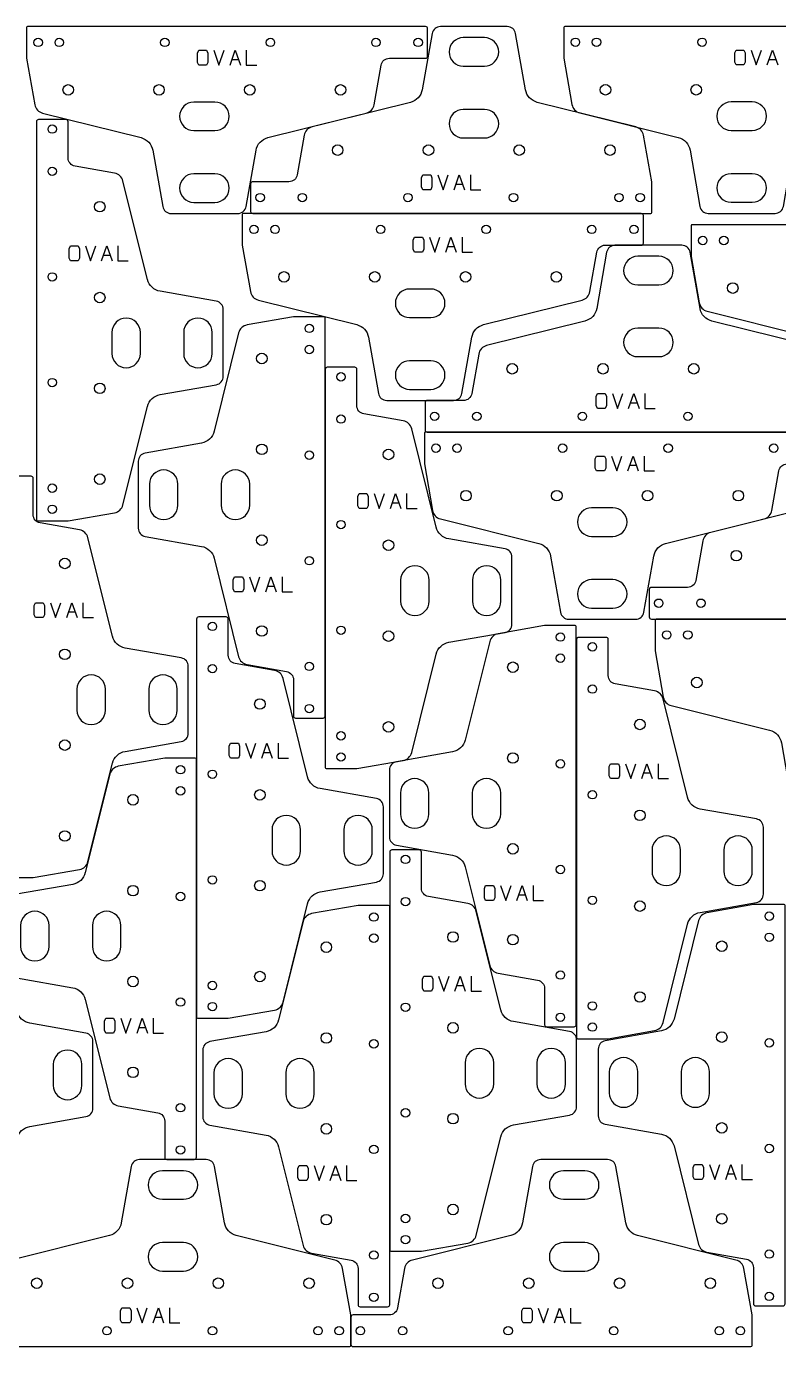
# Model space of a CAD drawing. Extents: x 0 to 2304, y 0 to 1250.
# Drawn here: x 904 to 1617, y 0 to 1250 of the extents above; entities that cross this region are included whole.
import ezdxf

# ---------------------------------------------------------------- set-up
doc = ezdxf.new("R2010")
doc.units = 0
doc.layers.get('0').update_dxf_attribs({"linetype": 'CONTINUOUS'})
doc.layers.add('Layer 2', color=7, linetype='CONTINUOUS')

msp = doc.modelspace()

# ---------------------------------------------------------------- linework, layer by layer
for points in [[(1242.4674, 1249.8744), (905.594, 1249.8744, 0.414213562), (904.594, 1248.8744), (904.594, 1219.8744), (912.3514, 1175.8798, 0.296213495), (919.7803, 1167.9133), (1013.0318, 1144.6631, -0.296213495), (1024.1751, 1132.7134), (1033.5606, 1079.4852, 0.363970234), (1041.4391, 1072.8744), (1104.7488, 1072.8744, 0.363970234), (1112.6273, 1079.4852), (1122.0129, 1132.7134, -0.296213495), (1133.1561, 1144.6631), (1226.4077, 1167.9133, 0.296213495), (1233.8365, 1175.8798), (1240.4279, 1213.2612, -0.364085196), (1248.3096, 1219.872), (1282.5932, 1219.8581, 0.414332493), (1284.594, 1221.8581), (1284.594, 1247.8581, 0.414094641), (1282.5948, 1249.8581)], [(1159.0072, 1072.8749), (1495.8806, 1072.8749, 0.414213562), (1496.8806, 1073.8749), (1496.8806, 1102.8749), (1489.1232, 1146.8695, 0.296213495), (1481.6943, 1154.836), (1388.4428, 1178.0862, -0.296213495), (1377.2995, 1190.0359), (1367.914, 1243.2641, 0.363970234), (1360.0355, 1249.8749), (1296.7258, 1249.8749, 0.363970234), (1288.8473, 1243.2641), (1279.4617, 1190.0359, -0.296213495), (1268.3185, 1178.0862), (1175.0669, 1154.836, 0.296213495), (1167.6381, 1146.8695), (1161.0467, 1109.4881, -0.364085196), (1153.165, 1102.8773), (1118.8814, 1102.8912, 0.414332493), (1116.8806, 1100.8912), (1116.8806, 1074.8912, 0.414094641), (1118.8798, 1072.8912)], [(1318.3806, 1239.3749, 1), (1318.3806, 1212.3749), (1338.3806, 1212.3749, 1), (1338.3806, 1239.3749)], [(1751.45, 1249.9973), (1414.5766, 1249.9973, 0.414213562), (1413.5766, 1248.9973), (1413.5766, 1219.9973), (1421.334, 1176.0027, 0.296213495), (1428.7629, 1168.0362), (1522.0144, 1144.786, -0.296213495), (1533.1577, 1132.8363), (1542.5432, 1079.6081, 0.363970234), (1550.4217, 1072.9973), (1613.7314, 1072.9973, 0.363970234), (1621.6099, 1079.6081), (1630.9955, 1132.8363, -0.296213495), (1642.1387, 1144.786), (1735.3903, 1168.0362, 0.296213495), (1742.8191, 1176.0027), (1749.4105, 1213.3841, -0.364085196), (1757.2922, 1219.9949), (1791.5758, 1219.981, 0.414332493), (1793.5766, 1221.981), (1793.5766, 1247.981, 0.414094641), (1791.5774, 1249.981)], [(1083.094, 1151.3744, 1), (1083.094, 1178.3744), (1063.094, 1178.3744, 1), (1063.094, 1151.3744)], [(1592.0766, 1151.4973, 1), (1592.0766, 1178.4973), (1572.0766, 1178.4973, 1), (1572.0766, 1151.4973)], [(1318.3806, 1171.3749, 1), (1318.3806, 1144.3749), (1338.3806, 1144.3749, 1), (1338.3806, 1171.3749)], [(913.9773, 1119.6511), (913.9773, 782.7777, 0.414213562), (914.9773, 781.7777), (943.9773, 781.7777), (987.9719, 789.5351, 0.296213495), (995.9384, 796.964), (1019.1886, 890.2155, -0.296213495), (1031.1383, 901.3588), (1084.3665, 910.7443, 0.363970234), (1090.9773, 918.6228), (1090.9773, 981.9325, 0.363970234), (1084.3665, 989.811), (1031.1383, 999.1966, -0.296213495), (1019.1886, 1010.3398), (995.9384, 1103.5914, 0.296213495), (987.9719, 1111.0202), (950.5905, 1117.6116, -0.364085196), (943.9797, 1125.4933), (943.9936, 1159.7769, 0.414332493), (941.9936, 1161.7777), (915.9936, 1161.7777, 0.414094641), (913.9936, 1159.7785)], [(1083.094, 1083.3744, 1), (1083.094, 1110.3744), (1063.094, 1110.3744, 1), (1063.094, 1083.3744)], [(1592.0766, 1083.4973, 1), (1592.0766, 1110.4973), (1572.0766, 1110.4973, 1), (1572.0766, 1083.4973)], [(1446.8853, 1072.8398), (1110.0119, 1072.8398, 0.414213562), (1109.0119, 1071.8398), (1109.0119, 1042.8398), (1116.7693, 998.8452, 0.296213495), (1124.1982, 990.8787), (1217.4497, 967.6285, -0.296213495), (1228.593, 955.6788), (1237.9785, 902.4506, 0.363970234), (1245.857, 895.8398), (1309.1667, 895.8398, 0.363970234), (1317.0452, 902.4506), (1326.4308, 955.6788, -0.296213495), (1337.574, 967.6285), (1430.8256, 990.8787, 0.296213495), (1438.2544, 998.8452), (1444.8458, 1036.2266, -0.364085196), (1452.7275, 1042.8374), (1487.0111, 1042.8235, 0.414332493), (1489.0119, 1044.8235), (1489.0119, 1070.8235, 0.414094641), (1487.0127, 1072.8235)], [(1872.0619, 1062.2603), (1535.1885, 1062.2603, 0.414213562), (1534.1885, 1061.2603), (1534.1885, 1032.2603), (1541.9459, 988.2657, 0.296213495), (1549.3748, 980.2992), (1642.6263, 957.049, -0.296213495), (1653.7696, 945.0993), (1663.1551, 891.8711, 0.363970234), (1671.0336, 885.2603), (1734.3433, 885.2603, 0.363970234), (1742.2218, 891.8711), (1751.6074, 945.0993, -0.296213495), (1762.7506, 957.049), (1856.0022, 980.2992, 0.296213495), (1863.431, 988.2657), (1870.0224, 1025.6471, -0.364085196), (1877.9041, 1032.2579), (1912.1877, 1032.244, 0.414332493), (1914.1885, 1034.244), (1914.1885, 1060.244, 0.414094641), (1912.1893, 1062.244)], [(1324.3296, 865.8078), (1661.203, 865.8078, 0.414213562), (1662.203, 866.8078), (1662.203, 895.8078), (1654.4456, 939.8024, 0.296213495), (1647.0167, 947.7689), (1553.7652, 971.0191, -0.296213495), (1542.6219, 982.9688), (1533.2364, 1036.197, 0.363970234), (1525.3579, 1042.8078), (1462.0482, 1042.8078, 0.363970234), (1454.1697, 1036.197), (1444.7841, 982.9688, -0.296213495), (1433.6409, 971.0191), (1340.3893, 947.7689, 0.296213495), (1332.9605, 939.8024), (1326.3691, 902.421, -0.364085196), (1318.4874, 895.8102), (1284.2038, 895.8241, 0.414332493), (1282.203, 893.8241), (1282.203, 867.8241, 0.414094641), (1284.2022, 865.8241)], [(1483.703, 1032.3078, 1), (1483.703, 1005.3078), (1503.703, 1005.3078, 1), (1503.703, 1032.3078)], [(1287.5119, 974.3398, 1), (1287.5119, 1001.3398), (1267.5119, 1001.3398, 1), (1267.5119, 974.3398)], [(1187.4869, 637.1751), (1187.4869, 974.0486, 0.414213562), (1186.4869, 975.0486), (1157.4869, 975.0486), (1113.4923, 967.2911, 0.296213495), (1105.5258, 959.8623), (1082.2756, 866.6108, -0.296213495), (1070.3259, 855.4675), (1017.0977, 846.0819, 0.363970234), (1010.4869, 838.2034), (1010.4869, 774.8937, 0.363970234), (1017.0977, 767.0153), (1070.3259, 757.6297, -0.296213495), (1082.2756, 746.4864), (1105.5258, 653.2349, 0.296213495), (1113.4923, 645.806), (1150.8737, 639.2147, -0.364085196), (1157.4845, 631.333), (1157.4706, 597.0494, 0.414332493), (1159.4706, 595.0486), (1185.4706, 595.0486, 0.414094641), (1187.4706, 597.0478)], [(1012.4773, 960.2777, 1), (985.4773, 960.2777), (985.4773, 940.2777, 1), (1012.4773, 940.2777)], [(1080.4773, 960.2777, 1), (1053.4773, 960.2777), (1053.4773, 940.2777, 1), (1080.4773, 940.2777)], [(1483.703, 964.3078, 1), (1483.703, 937.3078), (1503.703, 937.3078, 1), (1503.703, 964.3078)], [(1187.5034, 885.1184), (1187.5034, 548.2449, 0.414213562), (1188.5034, 547.2449), (1217.5034, 547.2449), (1261.498, 555.0024, 0.296213495), (1269.4645, 562.4312), (1292.7147, 655.6828, -0.296213495), (1304.6644, 666.8261), (1357.8926, 676.2116, 0.363970234), (1364.5034, 684.0901), (1364.5034, 747.3998, 0.363970234), (1357.8926, 755.2783), (1304.6644, 764.6638, -0.296213495), (1292.7147, 775.8071), (1269.4645, 869.0586, 0.296213495), (1261.498, 876.4875), (1224.1166, 883.0789, -0.364085196), (1217.5058, 890.9606), (1217.5197, 925.2441, 0.414332493), (1215.5197, 927.2449), (1189.5197, 927.2449, 0.414094641), (1187.5197, 925.2458)], [(1287.5119, 906.3398, 1), (1287.5119, 933.3398), (1267.5119, 933.3398, 1), (1267.5119, 906.3398)], [(1619.344, 865.6718), (1282.4706, 865.6718, 0.414213562), (1281.4706, 864.6718), (1281.4706, 835.6718), (1289.228, 791.6772, 0.296213495), (1296.6569, 783.7107), (1389.9084, 760.4605, -0.296213495), (1401.0517, 748.5108), (1410.4372, 695.2826, 0.363970234), (1418.3157, 688.6718), (1481.6254, 688.6718, 0.363970234), (1489.5039, 695.2826), (1498.8895, 748.5108, -0.296213495), (1510.0327, 760.4605), (1603.2843, 783.7107, 0.296213495), (1610.7131, 791.6772), (1617.3045, 829.0586, -0.364085196), (1625.1862, 835.6694), (1659.4698, 835.6555, 0.414332493), (1661.4706, 837.6555), (1661.4706, 863.6555, 0.414094641), (1659.4714, 865.6555)], [(1536.6603, 688.8458), (1873.5337, 688.8458, 0.414213562), (1874.5337, 689.8458), (1874.5337, 718.8458), (1866.7763, 762.8404, 0.296213495), (1859.3474, 770.8069), (1766.0959, 794.0571, -0.296213495), (1754.9526, 806.0068), (1745.5671, 859.235, 0.363970234), (1737.6886, 865.8458), (1674.3789, 865.8458, 0.363970234), (1666.5004, 859.235), (1657.1148, 806.0068, -0.296213495), (1645.9716, 794.0571), (1552.72, 770.8069, 0.296213495), (1545.2912, 762.8404), (1538.6998, 725.459, -0.364085196), (1530.8181, 718.8482), (1496.5345, 718.8621, 0.414332493), (1494.5337, 716.8621), (1494.5337, 690.8621, 0.414094641), (1496.5329, 688.8621)], [(1020.9869, 796.5486, 1), (1047.9869, 796.5486), (1047.9869, 816.5486, 1), (1020.9869, 816.5486)], [(1088.9869, 796.5486, 1), (1115.9869, 796.5486), (1115.9869, 816.5486, 1), (1088.9869, 816.5486)], [(880.8511, 781.8702), (880.8511, 444.9967, 0.414213562), (881.8511, 443.9967), (910.8511, 443.9967), (954.8457, 451.7541, 0.296213495), (962.8122, 459.183), (986.0624, 552.4345, -0.296213495), (998.0121, 563.5778), (1051.2403, 572.9634, 0.363970234), (1057.8511, 580.8418), (1057.8511, 644.1516, 0.363970234), (1051.2403, 652.03), (998.0121, 661.4156, -0.296213495), (986.0624, 672.5589), (962.8122, 765.8104, 0.296213495), (954.8457, 773.2393), (917.4643, 779.8306, -0.364085196), (910.8535, 787.7123), (910.8674, 821.9959, 0.414332493), (908.8674, 823.9967), (882.8674, 823.9967, 0.414094641), (880.8674, 821.9975)], [(1459.9706, 767.1718, 1), (1459.9706, 794.1718), (1439.9706, 794.1718, 1), (1439.9706, 767.1718)], [(1286.0034, 725.7449, 1), (1259.0034, 725.7449), (1259.0034, 705.7449, 1), (1286.0034, 705.7449)], [(1354.0034, 725.7449, 1), (1327.0034, 725.7449), (1327.0034, 705.7449, 1), (1354.0034, 705.7449)], [(1459.9706, 699.1718, 1), (1459.9706, 726.1718), (1439.9706, 726.1718, 1), (1439.9706, 699.1718)], [(1065.6494, 648.759), (1065.6494, 311.8856, 0.414213562), (1066.6494, 310.8856), (1095.6494, 310.8856), (1139.644, 318.643, 0.296213495), (1147.6105, 326.0719), (1170.8607, 419.3234, -0.296213495), (1182.8104, 430.4667), (1236.0386, 439.8522, 0.363970234), (1242.6494, 447.7307), (1242.6494, 511.0404, 0.363970234), (1236.0386, 518.9189), (1182.8104, 528.3045, -0.296213495), (1170.8607, 539.4477), (1147.6105, 632.6993, 0.296213495), (1139.644, 640.1281), (1102.2626, 646.7195, -0.364085196), (1095.6518, 654.6012), (1095.6657, 688.8848, 0.414332493), (1093.6657, 690.8856), (1067.6657, 690.8856, 0.414094641), (1065.6657, 688.8864)], [(1837.9728, 688.8135), (1501.0994, 688.8135, 0.414213562), (1500.0994, 687.8135), (1500.0994, 658.8135), (1507.8568, 614.8189, 0.296213495), (1515.2857, 606.8524), (1608.5372, 583.6022, -0.296213495), (1619.6805, 571.6525), (1629.066, 518.4243, 0.363970234), (1636.9445, 511.8135), (1700.2542, 511.8135, 0.363970234), (1708.1327, 518.4243), (1717.5183, 571.6525, -0.296213495), (1728.6615, 583.6022), (1821.9131, 606.8524, 0.296213495), (1829.3419, 614.8189), (1835.9333, 652.2003, -0.364085196), (1843.815, 658.8111), (1878.0986, 658.7972, 0.414332493), (1880.0994, 660.7972), (1880.0994, 686.7972, 0.414094641), (1878.1002, 688.7972)], [(1425.3321, 344.8986), (1425.3321, 681.772, 0.414213562), (1424.3321, 682.772), (1395.3321, 682.772), (1351.3375, 675.0146, 0.296213495), (1343.371, 667.5857), (1320.1208, 574.3342, -0.296213495), (1308.1711, 563.1909), (1254.9429, 553.8053, 0.363970234), (1248.3321, 545.9269), (1248.3321, 482.6171, 0.363970234), (1254.9429, 474.7387), (1308.1711, 465.3531, -0.296213495), (1320.1208, 454.2098), (1343.371, 360.9583, 0.296213495), (1351.3375, 353.5294), (1388.7189, 346.9381, -0.364085196), (1395.3297, 339.0564), (1395.3158, 304.7728, 0.414332493), (1397.3158, 302.772), (1423.3158, 302.772, 0.414094641), (1425.3158, 304.7712)], [(1425.6532, 629.4234), (1425.6532, 292.5499, 0.414213562), (1426.6532, 291.5499), (1455.6532, 291.5499), (1499.6478, 299.3074, 0.296213495), (1507.6143, 306.7362), (1530.8645, 399.9878, -0.296213495), (1542.8142, 411.131), (1596.0424, 420.5166, 0.363970234), (1602.6532, 428.3951), (1602.6532, 491.7048, 0.363970234), (1596.0424, 499.5833), (1542.8142, 508.9688, -0.296213495), (1530.8645, 520.1121), (1507.6143, 613.3636, 0.296213495), (1499.6478, 620.7925), (1462.2664, 627.3838, -0.364085196), (1455.6556, 635.2656), (1455.6695, 669.5491, 0.414332493), (1453.6695, 671.5499), (1427.6695, 671.5499, 0.414094641), (1425.6695, 669.5507)], [(979.3511, 622.4967, 1), (952.3511, 622.4967), (952.3511, 602.4967, 1), (979.3511, 602.4967)], [(1047.3511, 622.4967, 1), (1020.3511, 622.4967), (1020.3511, 602.4967, 1), (1047.3511, 602.4967)], [(1065.4749, 219.3305), (1065.4749, 556.2039, 0.414213562), (1064.4749, 557.2039), (1035.4749, 557.2039), (991.4803, 549.4465, 0.296213495), (983.5138, 542.0176), (960.2636, 448.7661, -0.296213495), (948.3139, 437.6228), (895.0857, 428.2373, 0.363970234), (888.4749, 420.3588), (888.4749, 357.0491, 0.363970234), (895.0857, 349.1706), (948.3139, 339.785, -0.296213495), (960.2636, 328.6418), (983.5138, 235.3902, 0.296213495), (991.4803, 227.9614), (1028.8617, 221.37, -0.364085196), (1035.4725, 213.4883), (1035.4586, 179.2047, 0.414332493), (1037.4586, 177.2039), (1063.4586, 177.2039, 0.414094641), (1065.4586, 179.2031)], [(1258.8321, 504.272, 1), (1285.8321, 504.272), (1285.8321, 524.272, 1), (1258.8321, 524.272)], [(1326.8321, 504.272, 1), (1353.8321, 504.272), (1353.8321, 524.272, 1), (1326.8321, 524.272)], [(1164.1494, 489.3856, 1), (1137.1494, 489.3856), (1137.1494, 469.3856, 1), (1164.1494, 469.3856)], [(1232.1494, 489.3856, 1), (1205.1494, 489.3856), (1205.1494, 469.3856, 1), (1232.1494, 469.3856)], [(1524.1532, 470.0499, 1), (1497.1532, 470.0499), (1497.1532, 450.0499, 1), (1524.1532, 450.0499)], [(1592.1532, 470.0499, 1), (1565.1532, 470.0499), (1565.1532, 450.0499, 1), (1592.1532, 450.0499)], [(790.4369, 426.6321), (790.4369, 89.7587, 0.414213562), (791.4369, 88.7587), (820.4369, 88.7587), (864.4315, 96.5161, 0.296213495), (872.398, 103.945), (895.6482, 197.1965, -0.296213495), (907.5979, 208.3398), (960.8261, 217.7254, 0.363970234), (967.4369, 225.6038), (967.4369, 288.9136, 0.363970234), (960.8261, 296.792), (907.5979, 306.1776, -0.296213495), (895.6482, 317.3209), (872.398, 410.5724, 0.296213495), (864.4315, 418.0013), (827.0501, 424.5926, -0.364085196), (820.4393, 432.4743), (820.4532, 466.7579, 0.414332493), (818.4532, 468.7587), (792.4532, 468.7587, 0.414094641), (790.4532, 466.7595)], [(1248.6476, 428.1585), (1248.6476, 91.2851, 0.414213562), (1249.6476, 90.2851), (1278.6476, 90.2851), (1322.6422, 98.0425, 0.296213495), (1330.6087, 105.4714), (1353.8589, 198.7229, -0.296213495), (1365.8086, 209.8662), (1419.0368, 219.2517, 0.363970234), (1425.6476, 227.1302), (1425.6476, 290.4399, 0.363970234), (1419.0368, 298.3184), (1365.8086, 307.704, -0.296213495), (1353.8589, 318.8472), (1330.6087, 412.0988, 0.296213495), (1322.6422, 419.5276), (1285.2608, 426.119, -0.364085196), (1278.65, 434.0007), (1278.6639, 468.2843, 0.414332493), (1276.6639, 470.2851), (1250.6639, 470.2851, 0.414094641), (1248.6639, 468.2859)], [(1248.6282, 79.8123), (1248.6282, 416.6857, 0.414213562), (1247.6282, 417.6857), (1218.6282, 417.6857), (1174.6336, 409.9283, 0.296213495), (1166.6671, 402.4994), (1143.4169, 309.2479, -0.296213495), (1131.4672, 298.1046), (1078.239, 288.719, 0.363970234), (1071.6282, 280.8406), (1071.6282, 217.5308, 0.363970234), (1078.239, 209.6524), (1131.4672, 200.2668, -0.296213495), (1143.4169, 189.1235), (1166.6671, 95.872, 0.296213495), (1174.6336, 88.4431), (1212.015, 81.8518, -0.364085196), (1218.6258, 73.9701), (1218.6119, 39.6865, 0.414332493), (1220.6119, 37.6857), (1246.6119, 37.6857, 0.414094641), (1248.6119, 39.6849)], [(1623.209, 80.6982), (1623.209, 417.5716, 0.414213562), (1622.209, 418.5716), (1593.209, 418.5716), (1549.2144, 410.8142, 0.296213495), (1541.2479, 403.3853), (1517.9977, 310.1338, -0.296213495), (1506.048, 298.9905), (1452.8198, 289.6049, 0.363970234), (1446.209, 281.7265), (1446.209, 218.4168, 0.363970234), (1452.8198, 210.5383), (1506.048, 201.1527, -0.296213495), (1517.9977, 190.0094), (1541.2479, 96.7579, 0.296213495), (1549.2144, 89.3291), (1586.5958, 82.7377, -0.364085196), (1593.2066, 74.856), (1593.1927, 40.5724, 0.414332493), (1595.1927, 38.5716), (1621.1927, 38.5716, 0.414094641), (1623.1927, 40.5708)], [(898.9749, 378.7039, 1), (925.9749, 378.7039), (925.9749, 398.7039, 1), (898.9749, 398.7039)], [(966.9749, 378.7039, 1), (993.9749, 378.7039), (993.9749, 398.7039, 1), (966.9749, 398.7039)], [(956.9369, 267.2587, 1), (929.9369, 267.2587), (929.9369, 247.2587, 1), (956.9369, 247.2587)], [(1347.1476, 268.7851, 1), (1320.1476, 268.7851), (1320.1476, 248.7851, 1), (1347.1476, 248.7851)], [(1415.1476, 268.7851, 1), (1388.1476, 268.7851), (1388.1476, 248.7851, 1), (1415.1476, 248.7851)], [(1082.1282, 239.1857, 1), (1109.1282, 239.1857), (1109.1282, 259.1857, 1), (1082.1282, 259.1857)], [(1150.1282, 239.1857, 1), (1177.1282, 239.1857), (1177.1282, 259.1857, 1), (1150.1282, 259.1857)], [(1456.709, 240.0716, 1), (1483.709, 240.0716), (1483.709, 260.0716, 1), (1456.709, 260.0716)], [(1524.709, 240.0716, 1), (1551.709, 240.0716), (1551.709, 260.0716, 1), (1524.709, 260.0716)], [(873.8805, 0.0104), (1210.7539, 0.0104, 0.414213562), (1211.7539, 1.0104), (1211.7539, 30.0104), (1203.9965, 74.0051, 0.296213495), (1196.5676, 81.9715), (1103.3161, 105.2217, -0.296213495), (1092.1728, 117.1715), (1082.7873, 170.3996, 0.363970234), (1074.9088, 177.0104), (1011.5991, 177.0104, 0.363970234), (1003.7206, 170.3996), (994.335, 117.1715, -0.296213495), (983.1918, 105.2217), (889.9402, 81.9715, 0.296213495), (882.5114, 74.0051), (875.92, 36.6236, -0.364085196), (868.0383, 30.0128), (833.7547, 30.0267, 0.414332493), (831.7539, 28.0267), (831.7539, 2.0267, 0.414094641), (833.7531, 0.0267)], [(1254.0295, -0.0006), (1590.9029, -0.0006, 0.414213562), (1591.9029, 0.9994), (1591.9029, 29.9994), (1584.1455, 73.994, 0.296213495), (1576.7166, 81.9605), (1483.4651, 105.2107, -0.296213495), (1472.3218, 117.1604), (1462.9363, 170.3886, 0.363970234), (1455.0578, 176.9994), (1391.7481, 176.9994, 0.363970234), (1383.8696, 170.3886), (1374.484, 117.1604, -0.296213495), (1363.3408, 105.2107), (1270.0892, 81.9605, 0.296213495), (1262.6604, 73.994), (1256.069, 36.6126, -0.364085196), (1248.1873, 30.0018), (1213.9037, 30.0157, 0.414332493), (1211.9029, 28.0157), (1211.9029, 2.0157, 0.414094641), (1213.9021, 0.0157)], [(1033.2539, 166.5104, 1), (1033.2539, 139.5104), (1053.2539, 139.5104, 1), (1053.2539, 166.5104)], [(1413.4029, 166.4994, 1), (1413.4029, 139.4994), (1433.4029, 139.4994, 1), (1433.4029, 166.4994)], [(1033.2539, 98.5104, 1), (1033.2539, 71.5104), (1053.2539, 71.5104, 1), (1053.2539, 98.5104)], [(1413.4029, 98.4994, 1), (1413.4029, 71.4994), (1433.4029, 71.4994, 1), (1433.4029, 98.4994)]]:
    msp.add_lwpolyline(points, format="xyb", close=True)
for centre, radius in [((915.594, 1234.8744), 4), ((935.594, 1234.8744), 4), ((1035.594, 1234.8744), 4), ((1135.594, 1234.8744), 4), ((1235.594, 1234.8744), 4), ((1275.594, 1234.8744), 4), ((1424.5766, 1234.9973), 4), ((1444.5766, 1234.9973), 4), ((1544.5766, 1234.9973), 4), ((944.094, 1189.8744), 5), ((1030.094, 1189.8744), 5), ((1116.094, 1189.8744), 5), ((1202.094, 1189.8744), 5), ((1453.0766, 1189.9973), 5), ((1539.0766, 1189.9973), 5), ((928.9773, 1152.7777), 4), ((1199.3806, 1132.8749), 5), ((1285.3806, 1132.8749), 5), ((1371.3806, 1132.8749), 5), ((1457.3806, 1132.8749), 5), ((928.9773, 1112.7777), 4), ((1125.8806, 1087.8749), 4), ((1165.8806, 1087.8749), 4), ((1265.8806, 1087.8749), 4), ((1365.8806, 1087.8749), 4), ((1465.8806, 1087.8749), 4), ((1485.8806, 1087.8749), 4), ((973.9773, 1079.2777), 5), ((1120.0119, 1057.8398), 4), ((1140.0119, 1057.8398), 4), ((1240.0119, 1057.8398), 4), ((1340.0119, 1057.8398), 4), ((1440.0119, 1057.8398), 4), ((1480.0119, 1057.8398), 4), ((1545.1885, 1047.2603), 4), ((1565.1885, 1047.2603), 4), ((928.9773, 1012.7777), 4), ((1148.5119, 1012.8398), 5), ((1234.5119, 1012.8398), 5), ((1320.5119, 1012.8398), 5), ((1406.5119, 1012.8398), 5), ((1573.6885, 1002.2603), 5), ((973.9773, 993.2777), 5), ((1172.4869, 964.0486), 4), ((1127.4869, 935.5486), 5), ((1172.4869, 944.0486), 4), ((1364.703, 925.8078), 5), ((1450.703, 925.8078), 5), ((1536.703, 925.8078), 5), ((928.9773, 912.7777), 4), ((1202.5034, 918.2449), 4), ((973.9773, 907.2777), 5), ((1202.5034, 878.2449), 4), ((1291.203, 880.8078), 4), ((1331.203, 880.8078), 4), ((1431.203, 880.8078), 4), ((1531.203, 880.8078), 4), ((1127.4869, 849.5486), 5), ((1292.4706, 850.6718), 4), ((1312.4706, 850.6718), 4), ((1412.4706, 850.6718), 4), ((1512.4706, 850.6718), 4), ((1612.4706, 850.6718), 4), ((1172.4869, 844.0486), 4), ((1247.5034, 844.7449), 5), ((973.9773, 821.2777), 5), ((928.9773, 812.7777), 4), ((1320.9706, 805.6718), 5), ((1406.9706, 805.6718), 5), ((1492.9706, 805.6718), 5), ((1578.9706, 805.6718), 5), ((928.9773, 792.7777), 4), ((1202.5034, 778.2449), 4), ((1127.4869, 763.5486), 5), ((1247.5034, 758.7449), 5), ((1577.0337, 748.8458), 5), ((940.8511, 741.4967), 5), ((1172.4869, 744.0486), 4), ((1503.5337, 703.8458), 4), ((1543.5337, 703.8458), 4), ((1080.6494, 681.8856), 4), ((1127.4869, 677.5486), 5), ((1202.5034, 678.2449), 4), ((1247.5034, 672.7449), 5), ((1410.3321, 671.772), 4), ((1511.0994, 673.8135), 4), ((1531.0994, 673.8135), 4), ((1440.6532, 662.5499), 4), ((940.8511, 655.4967), 5), ((1410.3321, 651.772), 4), ((1080.6494, 641.8856), 4), ((1172.4869, 644.0486), 4), ((1365.3321, 643.272), 5), ((1440.6532, 622.5499), 4), ((1539.5994, 628.8135), 5), ((1125.6494, 608.3856), 5), ((1172.4869, 604.0486), 4), ((1247.5034, 586.7449), 5), ((1485.6532, 589.0499), 5), ((1202.5034, 578.2449), 4), ((940.8511, 569.4967), 5), ((1050.4749, 546.2039), 4), ((1202.5034, 558.2449), 4), ((1365.3321, 557.272), 5), ((1410.3321, 551.772), 4), ((1080.6494, 541.8856), 4), ((1050.4749, 526.2039), 4), ((1125.6494, 522.3856), 5), ((1440.6532, 522.5499), 4), ((1005.4749, 517.7039), 5), ((1485.6532, 503.0499), 5), ((940.8511, 483.4967), 5), ((1365.3321, 471.272), 5), ((1263.6476, 461.2851), 4), ((1410.3321, 451.772), 4), ((1080.6494, 441.8856), 4), ((1125.6494, 436.3856), 5), ((1005.4749, 431.7039), 5), ((1050.4749, 426.2039), 4), ((1263.6476, 421.2851), 4), ((1440.6532, 422.5499), 4), ((1485.6532, 417.0499), 5), ((1233.6282, 406.6857), 4), ((1608.209, 407.5716), 4), ((1233.6282, 386.6857), 4), ((1308.6476, 387.7851), 5), ((1365.3321, 385.272), 5), ((1608.209, 387.5716), 4), ((1188.6282, 378.1857), 5), ((1563.209, 379.0716), 5), ((1005.4749, 345.7039), 5), ((1125.6494, 350.3856), 5), ((1410.3321, 351.772), 4), ((1080.6494, 341.8856), 4), ((1050.4749, 326.2039), 4), ((1080.6494, 321.8856), 4), ((1263.6476, 321.2851), 4), ((1440.6532, 322.5499), 4), ((1485.6532, 331.0499), 5), ((1410.3321, 311.772), 4), ((1308.6476, 301.7851), 5), ((1440.6532, 302.5499), 4), ((1188.6282, 292.1857), 5), ((1233.6282, 286.6857), 4), ((1563.209, 293.0716), 5), ((1608.209, 287.5716), 4), ((1005.4749, 259.7039), 5), ((1050.4749, 226.2039), 4), ((1263.6476, 221.2851), 4), ((1308.6476, 215.7851), 5), ((1188.6282, 206.1857), 5), ((1563.209, 207.0716), 5), ((1050.4749, 186.2039), 4), ((1233.6282, 186.6857), 4), ((1608.209, 187.5716), 4), ((1188.6282, 120.1857), 5), ((1263.6476, 121.2851), 4), ((1308.6476, 129.7851), 5), ((1563.209, 121.0716), 5), ((1263.6476, 101.2851), 4), ((1233.6282, 86.6857), 4), ((1608.209, 87.5716), 4), ((914.2539, 60.0104), 5), ((1000.2539, 60.0104), 5), ((1086.2539, 60.0104), 5), ((1172.2539, 60.0104), 5), ((1294.4029, 59.9994), 5), ((1380.4029, 59.9994), 5), ((1466.4029, 59.9994), 5), ((1552.4029, 59.9994), 5), ((1233.6282, 46.6857), 4), ((1608.209, 47.5716), 4), ((980.7539, 15.0104), 4), ((1080.7539, 15.0104), 4), ((1180.7539, 15.0104), 4), ((1200.7539, 15.0104), 4), ((1220.9029, 14.9994), 4), ((1260.9029, 14.9994), 4), ((1360.9029, 14.9994), 4), ((1460.9029, 14.9994), 4), ((1560.9029, 14.9994), 4), ((1580.9029, 14.9994), 4)]:
    msp.add_circle(centre, radius)
at = {"layer": 'Layer 2'}
for p, q in [((1066.5643, 1224.7738), (1067.7963, 1227.4138)), ((1067.7963, 1227.4138), (1075.1883, 1227.4138)), ((1075.1883, 1227.4138), (1076.4203, 1224.7738)), ((1081.9643, 1227.4138), (1086.8923, 1213.3338)), ((1086.8923, 1213.3338), (1091.8203, 1227.4138)), ((1097.3643, 1213.3338), (1102.2923, 1227.4138)), ((1102.2923, 1227.4138), (1107.2203, 1213.3338)), ((1112.7643, 1227.4138), (1112.7643, 1213.3338)), ((1575.5469, 1224.8967), (1576.7789, 1227.5367)), ((1576.7789, 1227.5367), (1584.1709, 1227.5367)), ((1584.1709, 1227.5367), (1585.4029, 1224.8967)), ((1590.9469, 1227.5367), (1595.8749, 1213.4567)), ((1595.8749, 1213.4567), (1600.8029, 1227.5367)), ((1606.3469, 1213.4567), (1611.2749, 1227.5367)), ((1611.2749, 1227.5367), (1616.2029, 1213.4567)), ((1066.5643, 1215.9738), (1066.5643, 1224.7738)), ((1067.7963, 1213.3338), (1066.5643, 1215.9738)), ((1075.1883, 1213.3338), (1067.7963, 1213.3338)), ((1076.4203, 1215.9738), (1075.1883, 1213.3338)), ((1076.4203, 1224.7738), (1076.4203, 1215.9738)), ((1099.2123, 1218.6138), (1105.3723, 1218.6138)), ((1112.7643, 1213.3338), (1122.6203, 1213.3338)), ((1575.5469, 1216.0967), (1575.5469, 1224.8967)), ((1576.7789, 1213.4567), (1575.5469, 1216.0967)), ((1584.1709, 1213.4567), (1576.7789, 1213.4567)), ((1585.4029, 1216.0967), (1584.1709, 1213.4567)), ((1585.4029, 1224.8967), (1585.4029, 1216.0967)), ((1608.1949, 1218.7367), (1614.3549, 1218.7367)), ((1278.8543, 1106.7755), (1280.0863, 1109.4155)), ((1278.8543, 1097.9755), (1278.8543, 1106.7755)), ((1280.0863, 1109.4155), (1287.4783, 1109.4155)), ((1287.4783, 1109.4155), (1288.7103, 1106.7755)), ((1288.7103, 1106.7755), (1288.7103, 1097.9755)), ((1294.2543, 1109.4155), (1299.1823, 1095.3355)), ((1299.1823, 1095.3355), (1304.1103, 1109.4155)), ((1309.6543, 1095.3355), (1314.5823, 1109.4155)), ((1311.5023, 1100.6155), (1317.6623, 1100.6155)), ((1314.5823, 1109.4155), (1319.5103, 1095.3355)), ((1325.0543, 1109.4155), (1325.0543, 1095.3355)), ((1280.0863, 1095.3355), (1278.8543, 1097.9755)), ((1287.4783, 1095.3355), (1280.0863, 1095.3355)), ((1288.7103, 1097.9755), (1287.4783, 1095.3355)), ((1325.0543, 1095.3355), (1334.9103, 1095.3355)), ((1270.9822, 1047.7392), (1272.2142, 1050.3792)), ((1272.2142, 1050.3792), (1279.6062, 1050.3792)), ((1279.6062, 1050.3792), (1280.8382, 1047.7392)), ((1286.3822, 1050.3792), (1291.3102, 1036.2992)), ((1291.3102, 1036.2992), (1296.2382, 1050.3792)), ((1301.7822, 1036.2992), (1306.7102, 1050.3792)), ((1306.7102, 1050.3792), (1311.6382, 1036.2992)), ((1317.1822, 1050.3792), (1317.1822, 1036.2992)), ((944.9499, 1039.5093), (946.1819, 1042.1493)), ((944.9499, 1030.7093), (944.9499, 1039.5093)), ((946.1819, 1042.1493), (953.5739, 1042.1493)), ((953.5739, 1042.1493), (954.8059, 1039.5093)), ((954.8059, 1039.5093), (954.8059, 1030.7093)), ((960.3499, 1042.1493), (965.2779, 1028.0693)), ((965.2779, 1028.0693), (970.2059, 1042.1493)), ((975.7499, 1028.0693), (980.6779, 1042.1493)), ((980.6779, 1042.1493), (985.6059, 1028.0693)), ((991.1499, 1042.1493), (991.1499, 1028.0693)), ((1270.9822, 1038.9392), (1270.9822, 1047.7392)), ((1272.2142, 1036.2992), (1270.9822, 1038.9392)), ((1280.8382, 1038.9392), (1279.6062, 1036.2992)), ((1280.8382, 1047.7392), (1280.8382, 1038.9392)), ((1303.6302, 1041.5792), (1309.7902, 1041.5792)), ((946.1819, 1028.0693), (944.9499, 1030.7093)), ((953.5739, 1028.0693), (946.1819, 1028.0693)), ((954.8059, 1030.7093), (953.5739, 1028.0693)), ((977.5979, 1033.3493), (983.7579, 1033.3493)), ((991.1499, 1028.0693), (1001.0059, 1028.0693)), ((1279.6062, 1036.2992), (1272.2142, 1036.2992)), ((1317.1822, 1036.2992), (1327.0382, 1036.2992)), ((1444.1767, 899.7084), (1445.4087, 902.3484)), ((1445.4087, 902.3484), (1452.8007, 902.3484)), ((1452.8007, 902.3484), (1454.0327, 899.7084)), ((1459.5767, 902.3484), (1464.5047, 888.2684)), ((1464.5047, 888.2684), (1469.4327, 902.3484)), ((1474.9767, 888.2684), (1479.9047, 902.3484)), ((1479.9047, 902.3484), (1484.8327, 888.2684)), ((1490.3767, 902.3484), (1490.3767, 888.2684)), ((1444.1767, 890.9084), (1444.1767, 899.7084)), ((1445.4087, 888.2684), (1444.1767, 890.9084)), ((1452.8007, 888.2684), (1445.4087, 888.2684)), ((1454.0327, 890.9084), (1452.8007, 888.2684)), ((1454.0327, 899.7084), (1454.0327, 890.9084)), ((1476.8247, 893.5484), (1482.9847, 893.5484)), ((1490.3767, 888.2684), (1500.2327, 888.2684)), ((1443.4409, 840.5712), (1444.6729, 843.2112)), ((1443.4409, 831.7712), (1443.4409, 840.5712)), ((1444.6729, 843.2112), (1452.0649, 843.2112)), ((1452.0649, 843.2112), (1453.2969, 840.5712)), ((1453.2969, 840.5712), (1453.2969, 831.7712)), ((1458.8409, 843.2112), (1463.7689, 829.1312)), ((1463.7689, 829.1312), (1468.6969, 843.2112)), ((1474.2409, 829.1312), (1479.1689, 843.2112)), ((1479.1689, 843.2112), (1484.0969, 829.1312)), ((1489.6409, 843.2112), (1489.6409, 829.1312)), ((1444.6729, 829.1312), (1443.4409, 831.7712)), ((1452.0649, 829.1312), (1444.6729, 829.1312)), ((1453.2969, 831.7712), (1452.0649, 829.1312)), ((1476.0889, 834.4112), (1482.2489, 834.4112)), ((1489.6409, 829.1312), (1499.4969, 829.1312)), ((1218.476, 804.9766), (1219.708, 807.6166)), ((1218.476, 796.1766), (1218.476, 804.9766)), ((1219.708, 807.6166), (1227.1, 807.6166)), ((1227.1, 807.6166), (1228.332, 804.9766)), ((1228.332, 804.9766), (1228.332, 796.1766)), ((1233.876, 807.6166), (1238.804, 793.5366)), ((1238.804, 793.5366), (1243.732, 807.6166)), ((1249.276, 793.5366), (1254.204, 807.6166)), ((1254.204, 807.6166), (1259.132, 793.5366)), ((1264.676, 807.6166), (1264.676, 793.5366)), ((1219.708, 793.5366), (1218.476, 796.1766)), ((1227.1, 793.5366), (1219.708, 793.5366)), ((1228.332, 796.1766), (1227.1, 793.5366)), ((1251.124, 798.8166), (1257.284, 798.8166)), ((1264.676, 793.5366), (1274.532, 793.5366)), ((1100.4583, 726.117), (1101.6903, 728.757)), ((1100.4583, 717.317), (1100.4583, 726.117)), ((1101.6903, 728.757), (1109.0823, 728.757)), ((1109.0823, 728.757), (1110.3143, 726.117)), ((1110.3143, 726.117), (1110.3143, 717.317)), ((1115.8583, 728.757), (1120.7863, 714.677)), ((1120.7863, 714.677), (1125.7143, 728.757)), ((1131.2583, 714.677), (1136.1863, 728.757)), ((1136.1863, 728.757), (1141.1143, 714.677)), ((1146.6583, 728.757), (1146.6583, 714.677)), ((1101.6903, 714.677), (1100.4583, 717.317)), ((1109.0823, 714.677), (1101.6903, 714.677)), ((1110.3143, 717.317), (1109.0823, 714.677)), ((1133.1063, 719.957), (1139.2663, 719.957)), ((1146.6583, 714.677), (1156.5143, 714.677)), ((911.8237, 701.7283), (913.0557, 704.3683)), ((911.8237, 692.9283), (911.8237, 701.7283)), ((913.0557, 704.3683), (920.4477, 704.3683)), ((920.4477, 704.3683), (921.6797, 701.7283)), ((921.6797, 701.7283), (921.6797, 692.9283)), ((927.2237, 704.3683), (932.1517, 690.2883)), ((932.1517, 690.2883), (937.0797, 704.3683)), ((942.6237, 690.2883), (947.5517, 704.3683)), ((947.5517, 704.3683), (952.4797, 690.2883)), ((958.0237, 704.3683), (958.0237, 690.2883)), ((913.0557, 690.2883), (911.8237, 692.9283)), ((920.4477, 690.2883), (913.0557, 690.2883)), ((921.6797, 692.9283), (920.4477, 690.2883)), ((944.4717, 695.5683), (950.6317, 695.5683)), ((958.0237, 690.2883), (967.8797, 690.2883)), ((1096.622, 568.6172), (1097.854, 571.2572)), ((1096.622, 559.8172), (1096.622, 568.6172)), ((1097.854, 571.2572), (1105.246, 571.2572)), ((1105.246, 571.2572), (1106.478, 568.6172)), ((1106.478, 568.6172), (1106.478, 559.8172)), ((1112.022, 571.2572), (1116.95, 557.1772)), ((1116.95, 557.1772), (1121.878, 571.2572)), ((1127.422, 557.1772), (1132.35, 571.2572)), ((1132.35, 571.2572), (1137.278, 557.1772)), ((1142.822, 571.2572), (1142.822, 557.1772)), ((1097.854, 557.1772), (1096.622, 559.8172)), ((1105.246, 557.1772), (1097.854, 557.1772)), ((1106.478, 559.8172), (1105.246, 557.1772)), ((1129.27, 562.4572), (1135.43, 562.4572)), ((1142.822, 557.1772), (1152.678, 557.1772)), ((1456.6258, 549.2816), (1457.8578, 551.9216)), ((1457.8578, 551.9216), (1465.2498, 551.9216)), ((1465.2498, 551.9216), (1466.4818, 549.2816)), ((1472.0258, 551.9216), (1476.9538, 537.8416)), ((1476.9538, 537.8416), (1481.8818, 551.9216)), ((1487.4258, 537.8416), (1492.3538, 551.9216)), ((1492.3538, 551.9216), (1497.2818, 537.8416)), ((1502.8258, 551.9216), (1502.8258, 537.8416)), ((1456.6258, 540.4816), (1456.6258, 549.2816)), ((1457.8578, 537.8416), (1456.6258, 540.4816)), ((1465.2498, 537.8416), (1457.8578, 537.8416)), ((1466.4818, 540.4816), (1465.2498, 537.8416)), ((1466.4818, 549.2816), (1466.4818, 540.4816)), ((1489.2738, 543.1216), (1495.4338, 543.1216)), ((1502.8258, 537.8416), (1512.6818, 537.8416)), ((1338.3035, 433.8404), (1339.5355, 436.4804)), ((1338.3035, 425.0404), (1338.3035, 433.8404)), ((1339.5355, 422.4004), (1338.3035, 425.0404)), ((1339.5355, 436.4804), (1346.9275, 436.4804)), ((1346.9275, 436.4804), (1348.1595, 433.8404)), ((1348.1595, 425.0404), (1346.9275, 422.4004)), ((1348.1595, 433.8404), (1348.1595, 425.0404)), ((1353.7035, 436.4804), (1358.6315, 422.4004)), ((1358.6315, 422.4004), (1363.5595, 436.4804)), ((1369.1035, 422.4004), (1374.0315, 436.4804)), ((1370.9515, 427.6804), (1377.1115, 427.6804)), ((1374.0315, 436.4804), (1378.9595, 422.4004)), ((1384.5035, 436.4804), (1384.5035, 422.4004)), ((1346.9275, 422.4004), (1339.5355, 422.4004)), ((1384.5035, 422.4004), (1394.3595, 422.4004)), ((1279.6202, 348.0167), (1280.8522, 350.6567)), ((1280.8522, 350.6567), (1288.2442, 350.6567)), ((1288.2442, 350.6567), (1289.4762, 348.0167)), ((1295.0202, 350.6567), (1299.9482, 336.5767)), ((1299.9482, 336.5767), (1304.8762, 350.6567)), ((1310.4202, 336.5767), (1315.3482, 350.6567)), ((1315.3482, 350.6567), (1320.2762, 336.5767)), ((1325.8202, 350.6567), (1325.8202, 336.5767)), ((1279.6202, 339.2167), (1279.6202, 348.0167)), ((1280.8522, 336.5767), (1279.6202, 339.2167)), ((1289.4762, 339.2167), (1288.2442, 336.5767)), ((1289.4762, 348.0167), (1289.4762, 339.2167)), ((1312.2682, 341.8567), (1318.4282, 341.8567)), ((1288.2442, 336.5767), (1280.8522, 336.5767)), ((1325.8202, 336.5767), (1335.6762, 336.5767)), ((978.4463, 308.2723), (979.6783, 310.9123)), ((978.4463, 299.4723), (978.4463, 308.2723)), ((979.6783, 310.9123), (987.0703, 310.9123)), ((987.0703, 310.9123), (988.3023, 308.2723)), ((988.3023, 308.2723), (988.3023, 299.4723)), ((993.8463, 310.9123), (998.7743, 296.8323)), ((998.7743, 296.8323), (1003.7023, 310.9123)), ((1009.2463, 296.8323), (1014.1743, 310.9123)), ((1011.0943, 302.1123), (1017.2543, 302.1123)), ((1014.1743, 310.9123), (1019.1023, 296.8323)), ((1024.6463, 310.9123), (1024.6463, 296.8323)), ((979.6783, 296.8323), (978.4463, 299.4723)), ((987.0703, 296.8323), (979.6783, 296.8323)), ((988.3023, 299.4723), (987.0703, 296.8323)), ((1024.6463, 296.8323), (1034.5023, 296.8323)), ((1161.5996, 168.7541), (1162.8316, 171.3941)), ((1161.5996, 159.9541), (1161.5996, 168.7541)), ((1162.8316, 171.3941), (1170.2236, 171.3941)), ((1170.2236, 171.3941), (1171.4556, 168.7541)), ((1171.4556, 168.7541), (1171.4556, 159.9541)), ((1176.9996, 171.3941), (1181.9276, 157.3141)), ((1181.9276, 157.3141), (1186.8556, 171.3941)), ((1192.3996, 157.3141), (1197.3276, 171.3941)), ((1194.2476, 162.5941), (1200.4076, 162.5941)), ((1197.3276, 171.3941), (1202.2556, 157.3141)), ((1207.7996, 171.3941), (1207.7996, 157.3141)), ((1536.1804, 169.64), (1537.4124, 172.28)), ((1536.1804, 160.84), (1536.1804, 169.64)), ((1537.4124, 172.28), (1544.8044, 172.28)), ((1544.8044, 172.28), (1546.0364, 169.64)), ((1546.0364, 169.64), (1546.0364, 160.84)), ((1551.5804, 172.28), (1556.5084, 158.2)), ((1556.5084, 158.2), (1561.4364, 172.28)), ((1566.9804, 158.2), (1571.9084, 172.28)), ((1568.8284, 163.48), (1574.9884, 163.48)), ((1571.9084, 172.28), (1576.8364, 158.2)), ((1582.3804, 172.28), (1582.3804, 158.2)), ((1162.8316, 157.3141), (1161.5996, 159.9541)), ((1170.2236, 157.3141), (1162.8316, 157.3141)), ((1171.4556, 159.9541), (1170.2236, 157.3141)), ((1207.7996, 157.3141), (1217.6556, 157.3141)), ((1537.4124, 158.2), (1536.1804, 160.84)), ((1544.8044, 158.2), (1537.4124, 158.2)), ((1546.0364, 160.84), (1544.8044, 158.2)), ((1582.3804, 158.2), (1592.2364, 158.2)), ((993.7276, 33.911), (994.9596, 36.551)), ((993.7276, 25.111), (993.7276, 33.911)), ((994.9596, 22.471), (993.7276, 25.111)), ((994.9596, 36.551), (1002.3516, 36.551)), ((1002.3516, 36.551), (1003.5836, 33.911)), ((1003.5836, 25.111), (1002.3516, 22.471)), ((1003.5836, 33.911), (1003.5836, 25.111)), ((1009.1276, 36.551), (1014.0556, 22.471)), ((1014.0556, 22.471), (1018.9836, 36.551)), ((1024.5276, 22.471), (1029.4556, 36.551)), ((1026.3756, 27.751), (1032.5356, 27.751)), ((1029.4556, 36.551), (1034.3836, 22.471)), ((1039.9276, 36.551), (1039.9276, 22.471)), ((1373.8766, 33.9), (1375.1086, 36.54)), ((1373.8766, 25.1), (1373.8766, 33.9)), ((1375.1086, 22.46), (1373.8766, 25.1)), ((1375.1086, 36.54), (1382.5006, 36.54)), ((1382.5006, 36.54), (1383.7326, 33.9)), ((1383.7326, 25.1), (1382.5006, 22.46)), ((1383.7326, 33.9), (1383.7326, 25.1)), ((1389.2766, 36.54), (1394.2046, 22.46)), ((1394.2046, 22.46), (1399.1326, 36.54)), ((1404.6766, 22.46), (1409.6046, 36.54)), ((1406.5246, 27.74), (1412.6846, 27.74)), ((1409.6046, 36.54), (1414.5326, 22.46)), ((1420.0766, 36.54), (1420.0766, 22.46)), ((1002.3516, 22.471), (994.9596, 22.471)), ((1039.9276, 22.471), (1049.7836, 22.471)), ((1382.5006, 22.46), (1375.1086, 22.46)), ((1420.0766, 22.46), (1429.9326, 22.46))]:
    msp.add_line(p, q, dxfattribs=at)

doc.saveas('drawing.dxf')
